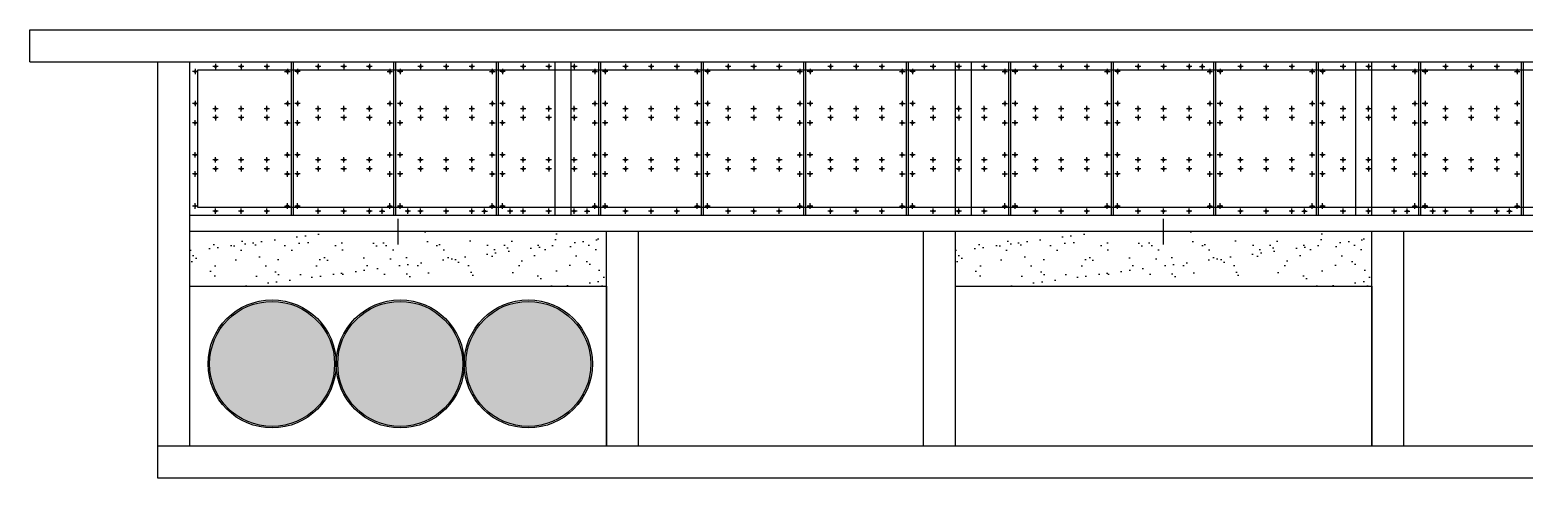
# Model space of a CAD drawing. Header units: millimetres. Extents: x 108070 to 108876, y 12470 to 12955.
# Drawn here: x 108655.8 to 108667.46, y 12572.46 to 12575.96 of the extents above; entities that cross this region are included whole.
import ezdxf

# ---------------------------------------------------------------- set-up
doc = ezdxf.new("R2010")
doc.units = ezdxf.units.MM
doc.header["$LTSCALE"] = 10
doc.layers.add('@-交通信号', color=7, linetype='CONTINUOUS')

# ---------------------------------------------------------------- blocks, each defined once
blk = doc.blocks.new('A$C5901063C')
at = {"layer": '@-交通信号', "ltscale": 3}
h = blk.add_hatch(dxfattribs=at)
h.set_pattern_fill('AR-SAND', color=256, scale=2, style=0)
h.set_pattern_definition([(37.5, (-347187.754, 33805.865), (-3.200063, 97.882647), [0, -77.216, 0, -86.36, 0, -82.55]), (7.5, (-347187.75, 33805.87), (89.904657, 143.36502), [0, -41.656, 0, -69.596, 0, -26.67]), (327.5, (-347250.24, 33805.865), (158.198474, 0.287437), [0, -25.4, 0, -91.44, 0, -119.38]), (317.5, (-347250.24, 33805.87), (152.71129, 44.585865), [0, -12.7, 0, -59.944, 0, -68.58])])
h.paths.add_polyline_path([(-7730, 6870), (-7730, 6700), (-6430, 6700), (-6430, 6870)])
h = blk.add_hatch(dxfattribs=at)
h.set_pattern_fill('AR-SAND', color=256, scale=2, style=0)
h.set_pattern_definition([(37.5, (-344797.754, 33805.865), (-3.200063, 97.882647), [0, -77.216, 0, -86.36, 0, -82.55]), (7.5, (-344797.75, 33805.87), (89.904657, 143.36502), [0, -41.656, 0, -69.596, 0, -26.67]), (327.5, (-344860.24, 33805.865), (158.198474, 0.287437), [0, -25.4, 0, -91.44, 0, -119.38]), (317.5, (-344860.24, 33805.87), (152.71129, 44.585865), [0, -12.7, 0, -59.944, 0, -68.58])])
h.paths.add_polyline_path([(-5340, 6870), (-5340, 6700), (-4040, 6700), (-4040, 6870)])
at = {"layer": '@-交通信号'}
for p, q in [((-8230, 7500), (1350, 7500)), ((-8230, 7400), (-8230, 7500)), ((-8230, 7400), (150, 7400)), ((-7830, 6100), (-7830, 7400)), ((-7730, 6200), (-7730, 7400)), ((-1650, 6920), (-7730, 6920)), ((-1650, 6870), (-7730, 6870)), ((-1650, 6870), (-7730, 6870)), ((-6430, 6200), (-6430, 6870)), ((-6330, 6200), (-6330, 6870)), ((-5440, 6200), (-5440, 6870)), ((-5340, 6200), (-5340, 6870)), ((-5340, 6200), (-5340, 6870)), ((-4040, 6200), (-4040, 6870)), ((-3940, 6200), (-3940, 6870)), ((150, 6200), (-7830, 6200)), ((150, 6100), (-7830, 6100))]:
    blk.add_line(p, q, dxfattribs=at)
at = {"layer": '@-交通信号', "ltscale": 0.5}
for p, q in [((-7714, 7378.5), (-7714, 7361.5)), ((-7641.5, 7386), (-7658.5, 7386)), ((-7650, 7394.5), (-7650, 7377.5)), ((-7561.5, 7386), (-7578.5, 7386)), ((-7570, 7394.5), (-7570, 7377.5)), ((-7481.5, 7386), (-7498.5, 7386)), ((-7490, 7394.5), (-7490, 7377.5)), ((-7426, 7378.5), (-7426, 7361.5)), ((-7394, 7378.5), (-7394, 7361.5)), ((-7321.5, 7386), (-7338.5, 7386)), ((-7330, 7394.5), (-7330, 7377.5)), ((-7241.5, 7386), (-7258.5, 7386)), ((-7250, 7394.5), (-7250, 7377.5)), ((-7161.5, 7386), (-7178.5, 7386)), ((-7170, 7394.5), (-7170, 7377.5)), ((-7106, 7378.5), (-7106, 7361.5)), ((-7074, 7378.5), (-7074, 7361.5)), ((-7001.5, 7386), (-7018.5, 7386)), ((-7010, 7394.5), (-7010, 7377.5)), ((-6921.5, 7386), (-6938.5, 7386)), ((-6930, 7394.5), (-6930, 7377.5)), ((-6841.5, 7386), (-6858.5, 7386)), ((-6850, 7394.5), (-6850, 7377.5)), ((-6786, 7378.5), (-6786, 7361.5)), ((-6754, 7378.5), (-6754, 7361.5)), ((-6681.5, 7386), (-6698.5, 7386)), ((-6690, 7394.5), (-6690, 7377.5)), ((-6601.5, 7386), (-6618.5, 7386)), ((-6610, 7394.5), (-6610, 7377.5)), ((-6521.5, 7386), (-6538.5, 7386)), ((-6530, 7394.5), (-6530, 7377.5)), ((-6466, 7378.5), (-6466, 7361.5)), ((-6434, 7378.5), (-6434, 7361.5)), ((-6361.5, 7386), (-6378.5, 7386)), ((-6370, 7394.5), (-6370, 7377.5)), ((-6281.5, 7386), (-6298.5, 7386)), ((-6290, 7394.5), (-6290, 7377.5)), ((-6201.5, 7386), (-6218.5, 7386)), ((-6210, 7394.5), (-6210, 7377.5)), ((-6146, 7378.5), (-6146, 7361.5)), ((-6114, 7378.5), (-6114, 7361.5)), ((-6041.5, 7386), (-6058.5, 7386)), ((-6050, 7394.5), (-6050, 7377.5)), ((-5961.5, 7386), (-5978.5, 7386)), ((-5970, 7394.5), (-5970, 7377.5)), ((-5881.5, 7386), (-5898.5, 7386)), ((-5890, 7394.5), (-5890, 7377.5)), ((-5826, 7378.5), (-5826, 7361.5)), ((-5794, 7378.5), (-5794, 7361.5)), ((-5721.5, 7386), (-5738.5, 7386)), ((-5730, 7394.5), (-5730, 7377.5)), ((-5641.5, 7386), (-5658.5, 7386)), ((-5650, 7394.5), (-5650, 7377.5)), ((-5561.5, 7386), (-5578.5, 7386)), ((-5570, 7394.5), (-5570, 7377.5)), ((-5506, 7378.5), (-5506, 7361.5)), ((-5474, 7378.5), (-5474, 7361.5)), ((-5401.5, 7386), (-5418.5, 7386)), ((-5410, 7394.5), (-5410, 7377.5)), ((-5321.5, 7386), (-5338.5, 7386)), ((-5330, 7394.5), (-5330, 7377.5)), ((-5241.5, 7386), (-5258.5, 7386)), ((-5250, 7394.5), (-5250, 7377.5)), ((-5186, 7378.5), (-5186, 7361.5)), ((-5154, 7378.5), (-5154, 7361.5)), ((-5081.5, 7386), (-5098.5, 7386)), ((-5090, 7394.5), (-5090, 7377.5)), ((-5001.5, 7386), (-5018.5, 7386)), ((-5010, 7394.5), (-5010, 7377.5)), ((-4921.5, 7386), (-4938.5, 7386)), ((-4930, 7394.5), (-4930, 7377.5)), ((-4866, 7378.5), (-4866, 7361.5)), ((-4834, 7378.5), (-4834, 7361.5)), ((-4761.5, 7386), (-4778.5, 7386)), ((-4770, 7394.5), (-4770, 7377.5)), ((-4681.5, 7386), (-4698.5, 7386)), ((-4690, 7394.5), (-4690, 7377.5)), ((-4601.5, 7386), (-4618.5, 7386)), ((-4610, 7394.5), (-4610, 7377.5)), ((-4578.5, 7386), (-4561.5, 7386)), ((-4570, 7394.5), (-4570, 7377.5)), ((-4546, 7378.5), (-4546, 7361.5)), ((-4514, 7378.5), (-4514, 7361.5)), ((-4441.5, 7386), (-4458.5, 7386)), ((-4450, 7394.5), (-4450, 7377.5)), ((-4361.5, 7386), (-4378.5, 7386)), ((-4370, 7394.5), (-4370, 7377.5)), ((-4281.5, 7386), (-4298.5, 7386)), ((-4290, 7394.5), (-4290, 7377.5)), ((-4226, 7378.5), (-4226, 7361.5)), ((-4194, 7378.5), (-4194, 7361.5)), ((-4121.5, 7386), (-4138.5, 7386)), ((-4130, 7394.5), (-4130, 7377.5)), ((-4041.5, 7386), (-4058.5, 7386)), ((-4050, 7394.5), (-4050, 7377.5)), ((-3961.5, 7386), (-3978.5, 7386)), ((-3970, 7394.5), (-3970, 7377.5)), ((-3906, 7378.5), (-3906, 7361.5)), ((-3874, 7378.5), (-3874, 7361.5)), ((-3801.5, 7386), (-3818.5, 7386)), ((-3810, 7394.5), (-3810, 7377.5)), ((-3721.5, 7386), (-3738.5, 7386)), ((-3730, 7394.5), (-3730, 7377.5)), ((-3641.5, 7386), (-3658.5, 7386)), ((-3650, 7394.5), (-3650, 7377.5)), ((-3586, 7378.5), (-3586, 7361.5)), ((-7705.5, 7370), (-7722.5, 7370)), ((-7434.5, 7370), (-7417.5, 7370)), ((-7385.5, 7370), (-7402.5, 7370)), ((-7114.5, 7370), (-7097.5, 7370)), ((-7065.5, 7370), (-7082.5, 7370)), ((-6794.5, 7370), (-6777.5, 7370)), ((-6745.5, 7370), (-6762.5, 7370)), ((-6474.5, 7370), (-6457.5, 7370)), ((-6425.5, 7370), (-6442.5, 7370)), ((-6154.5, 7370), (-6137.5, 7370)), ((-6105.5, 7370), (-6122.5, 7370)), ((-5834.5, 7370), (-5817.5, 7370)), ((-5785.5, 7370), (-5802.5, 7370)), ((-5514.5, 7370), (-5497.5, 7370)), ((-5465.5, 7370), (-5482.5, 7370)), ((-5194.5, 7370), (-5177.5, 7370)), ((-5145.5, 7370), (-5162.5, 7370)), ((-4874.5, 7370), (-4857.5, 7370)), ((-4825.5, 7370), (-4842.5, 7370)), ((-4554.5, 7370), (-4537.5, 7370)), ((-4505.5, 7370), (-4522.5, 7370)), ((-4234.5, 7370), (-4217.5, 7370)), ((-4185.5, 7370), (-4202.5, 7370)), ((-3914.5, 7370), (-3897.5, 7370)), ((-3865.5, 7370), (-3882.5, 7370)), ((-3594.5, 7370), (-3577.5, 7370)), ((-7714, 7278.5), (-7714, 7261.5)), ((-7426, 7278.5), (-7426, 7261.5)), ((-7394, 7278.5), (-7394, 7261.5)), ((-7106, 7278.5), (-7106, 7261.5)), ((-7074, 7278.5), (-7074, 7261.5)), ((-6786, 7278.5), (-6786, 7261.5)), ((-6754, 7278.5), (-6754, 7261.5)), ((-6466, 7278.5), (-6466, 7261.5)), ((-6434, 7278.5), (-6434, 7261.5)), ((-6146, 7278.5), (-6146, 7261.5)), ((-6114, 7278.5), (-6114, 7261.5)), ((-5826, 7278.5), (-5826, 7261.5)), ((-5794, 7278.5), (-5794, 7261.5)), ((-5506, 7278.5), (-5506, 7261.5)), ((-5474, 7278.5), (-5474, 7261.5)), ((-5186, 7278.5), (-5186, 7261.5)), ((-5154, 7278.5), (-5154, 7261.5)), ((-4866, 7278.5), (-4866, 7261.5)), ((-4834, 7278.5), (-4834, 7261.5)), ((-4546, 7278.5), (-4546, 7261.5)), ((-4514, 7278.5), (-4514, 7261.5)), ((-4226, 7278.5), (-4226, 7261.5)), ((-4194, 7278.5), (-4194, 7261.5)), ((-3906, 7278.5), (-3906, 7261.5)), ((-3874, 7278.5), (-3874, 7261.5)), ((-3586, 7278.5), (-3586, 7261.5)), ((-7705.5, 7270), (-7722.5, 7270)), ((-7641.5, 7254), (-7658.5, 7254)), ((-7650, 7245.5), (-7650, 7262.5)), ((-7650, 7234.5), (-7650, 7217.5)), ((-7561.5, 7254), (-7578.5, 7254)), ((-7570, 7245.5), (-7570, 7262.5)), ((-7570, 7234.5), (-7570, 7217.5)), ((-7481.5, 7254), (-7498.5, 7254)), ((-7490, 7245.5), (-7490, 7262.5)), ((-7490, 7234.5), (-7490, 7217.5)), ((-7434.5, 7270), (-7417.5, 7270)), ((-7385.5, 7270), (-7402.5, 7270)), ((-7321.5, 7254), (-7338.5, 7254)), ((-7330, 7245.5), (-7330, 7262.5)), ((-7330, 7234.5), (-7330, 7217.5)), ((-7241.5, 7254), (-7258.5, 7254)), ((-7250, 7245.5), (-7250, 7262.5)), ((-7250, 7234.5), (-7250, 7217.5)), ((-7161.5, 7254), (-7178.5, 7254)), ((-7170, 7245.5), (-7170, 7262.5)), ((-7170, 7234.5), (-7170, 7217.5)), ((-7114.5, 7270), (-7097.5, 7270)), ((-7065.5, 7270), (-7082.5, 7270)), ((-7001.5, 7254), (-7018.5, 7254)), ((-7010, 7245.5), (-7010, 7262.5)), ((-7010, 7234.5), (-7010, 7217.5)), ((-6921.5, 7254), (-6938.5, 7254)), ((-6930, 7245.5), (-6930, 7262.5)), ((-6930, 7234.5), (-6930, 7217.5)), ((-6841.5, 7254), (-6858.5, 7254)), ((-6850, 7245.5), (-6850, 7262.5)), ((-6850, 7234.5), (-6850, 7217.5)), ((-6794.5, 7270), (-6777.5, 7270)), ((-6745.5, 7270), (-6762.5, 7270)), ((-6681.5, 7254), (-6698.5, 7254)), ((-6690, 7245.5), (-6690, 7262.5)), ((-6690, 7234.5), (-6690, 7217.5)), ((-6601.5, 7254), (-6618.5, 7254)), ((-6610, 7245.5), (-6610, 7262.5)), ((-6610, 7234.5), (-6610, 7217.5)), ((-6521.5, 7254), (-6538.5, 7254)), ((-6530, 7245.5), (-6530, 7262.5)), ((-6530, 7234.5), (-6530, 7217.5)), ((-6474.5, 7270), (-6457.5, 7270)), ((-6425.5, 7270), (-6442.5, 7270)), ((-6361.5, 7254), (-6378.5, 7254)), ((-6370, 7245.5), (-6370, 7262.5)), ((-6370, 7234.5), (-6370, 7217.5)), ((-6281.5, 7254), (-6298.5, 7254)), ((-6290, 7245.5), (-6290, 7262.5)), ((-6290, 7234.5), (-6290, 7217.5)), ((-6201.5, 7254), (-6218.5, 7254)), ((-6210, 7245.5), (-6210, 7262.5)), ((-6210, 7234.5), (-6210, 7217.5)), ((-6154.5, 7270), (-6137.5, 7270)), ((-6105.5, 7270), (-6122.5, 7270)), ((-6041.5, 7254), (-6058.5, 7254)), ((-6050, 7245.5), (-6050, 7262.5)), ((-6050, 7234.5), (-6050, 7217.5)), ((-5961.5, 7254), (-5978.5, 7254)), ((-5970, 7245.5), (-5970, 7262.5)), ((-5970, 7234.5), (-5970, 7217.5)), ((-5881.5, 7254), (-5898.5, 7254)), ((-5890, 7245.5), (-5890, 7262.5)), ((-5890, 7234.5), (-5890, 7217.5)), ((-5834.5, 7270), (-5817.5, 7270)), ((-5785.5, 7270), (-5802.5, 7270)), ((-5721.5, 7254), (-5738.5, 7254)), ((-5730, 7245.5), (-5730, 7262.5)), ((-5730, 7234.5), (-5730, 7217.5)), ((-5641.5, 7254), (-5658.5, 7254)), ((-5650, 7245.5), (-5650, 7262.5)), ((-5650, 7234.5), (-5650, 7217.5)), ((-5561.5, 7254), (-5578.5, 7254)), ((-5570, 7245.5), (-5570, 7262.5)), ((-5570, 7234.5), (-5570, 7217.5)), ((-5514.5, 7270), (-5497.5, 7270)), ((-5465.5, 7270), (-5482.5, 7270)), ((-5401.5, 7254), (-5418.5, 7254)), ((-5410, 7245.5), (-5410, 7262.5)), ((-5410, 7234.5), (-5410, 7217.5)), ((-5321.5, 7254), (-5338.5, 7254)), ((-5330, 7245.5), (-5330, 7262.5)), ((-5330, 7234.5), (-5330, 7217.5)), ((-5241.5, 7254), (-5258.5, 7254)), ((-5250, 7245.5), (-5250, 7262.5)), ((-5250, 7234.5), (-5250, 7217.5)), ((-5194.5, 7270), (-5177.5, 7270)), ((-5145.5, 7270), (-5162.5, 7270)), ((-5081.5, 7254), (-5098.5, 7254)), ((-5090, 7245.5), (-5090, 7262.5)), ((-5090, 7234.5), (-5090, 7217.5)), ((-5001.5, 7254), (-5018.5, 7254)), ((-5010, 7245.5), (-5010, 7262.5)), ((-5010, 7234.5), (-5010, 7217.5)), ((-4921.5, 7254), (-4938.5, 7254)), ((-4930, 7245.5), (-4930, 7262.5)), ((-4930, 7234.5), (-4930, 7217.5)), ((-4874.5, 7270), (-4857.5, 7270)), ((-4825.5, 7270), (-4842.5, 7270)), ((-4761.5, 7254), (-4778.5, 7254)), ((-4770, 7245.5), (-4770, 7262.5)), ((-4770, 7234.5), (-4770, 7217.5)), ((-4681.5, 7254), (-4698.5, 7254)), ((-4690, 7245.5), (-4690, 7262.5)), ((-4690, 7234.5), (-4690, 7217.5)), ((-4601.5, 7254), (-4618.5, 7254)), ((-4610, 7245.5), (-4610, 7262.5)), ((-4610, 7234.5), (-4610, 7217.5)), ((-4554.5, 7270), (-4537.5, 7270)), ((-4505.5, 7270), (-4522.5, 7270)), ((-4441.5, 7254), (-4458.5, 7254)), ((-4450, 7245.5), (-4450, 7262.5)), ((-4450, 7234.5), (-4450, 7217.5)), ((-4361.5, 7254), (-4378.5, 7254)), ((-4370, 7245.5), (-4370, 7262.5)), ((-4370, 7234.5), (-4370, 7217.5)), ((-4281.5, 7254), (-4298.5, 7254)), ((-4290, 7245.5), (-4290, 7262.5)), ((-4290, 7234.5), (-4290, 7217.5)), ((-4234.5, 7270), (-4217.5, 7270)), ((-4185.5, 7270), (-4202.5, 7270)), ((-4121.5, 7254), (-4138.5, 7254)), ((-4130, 7245.5), (-4130, 7262.5)), ((-4130, 7234.5), (-4130, 7217.5)), ((-4041.5, 7254), (-4058.5, 7254)), ((-4050, 7245.5), (-4050, 7262.5)), ((-4050, 7234.5), (-4050, 7217.5)), ((-3961.5, 7254), (-3978.5, 7254)), ((-3970, 7245.5), (-3970, 7262.5)), ((-3970, 7234.5), (-3970, 7217.5)), ((-3914.5, 7270), (-3897.5, 7270)), ((-3865.5, 7270), (-3882.5, 7270)), ((-3801.5, 7254), (-3818.5, 7254)), ((-3810, 7245.5), (-3810, 7262.5)), ((-3810, 7234.5), (-3810, 7217.5)), ((-3721.5, 7254), (-3738.5, 7254)), ((-3730, 7245.5), (-3730, 7262.5)), ((-3730, 7234.5), (-3730, 7217.5)), ((-3641.5, 7254), (-3658.5, 7254)), ((-3650, 7245.5), (-3650, 7262.5)), ((-3650, 7234.5), (-3650, 7217.5)), ((-3594.5, 7270), (-3577.5, 7270)), ((-7705.5, 7210), (-7722.5, 7210)), ((-7714, 7201.5), (-7714, 7218.5)), ((-7641.5, 7226), (-7658.5, 7226)), ((-7561.5, 7226), (-7578.5, 7226)), ((-7481.5, 7226), (-7498.5, 7226)), ((-7434.5, 7210), (-7417.5, 7210)), ((-7426, 7201.5), (-7426, 7218.5)), ((-7385.5, 7210), (-7402.5, 7210)), ((-7394, 7201.5), (-7394, 7218.5)), ((-7321.5, 7226), (-7338.5, 7226)), ((-7241.5, 7226), (-7258.5, 7226)), ((-7161.5, 7226), (-7178.5, 7226)), ((-7114.5, 7210), (-7097.5, 7210)), ((-7106, 7201.5), (-7106, 7218.5)), ((-7065.5, 7210), (-7082.5, 7210)), ((-7074, 7201.5), (-7074, 7218.5)), ((-7001.5, 7226), (-7018.5, 7226)), ((-6921.5, 7226), (-6938.5, 7226)), ((-6841.5, 7226), (-6858.5, 7226)), ((-6794.5, 7210), (-6777.5, 7210)), ((-6786, 7201.5), (-6786, 7218.5)), ((-6745.5, 7210), (-6762.5, 7210)), ((-6754, 7201.5), (-6754, 7218.5)), ((-6681.5, 7226), (-6698.5, 7226)), ((-6601.5, 7226), (-6618.5, 7226)), ((-6521.5, 7226), (-6538.5, 7226)), ((-6474.5, 7210), (-6457.5, 7210)), ((-6466, 7201.5), (-6466, 7218.5)), ((-6425.5, 7210), (-6442.5, 7210)), ((-6434, 7201.5), (-6434, 7218.5)), ((-6361.5, 7226), (-6378.5, 7226)), ((-6281.5, 7226), (-6298.5, 7226)), ((-6201.5, 7226), (-6218.5, 7226)), ((-6154.5, 7210), (-6137.5, 7210)), ((-6146, 7201.5), (-6146, 7218.5)), ((-6105.5, 7210), (-6122.5, 7210)), ((-6114, 7201.5), (-6114, 7218.5)), ((-6041.5, 7226), (-6058.5, 7226)), ((-5961.5, 7226), (-5978.5, 7226)), ((-5881.5, 7226), (-5898.5, 7226)), ((-5834.5, 7210), (-5817.5, 7210)), ((-5826, 7201.5), (-5826, 7218.5)), ((-5785.5, 7210), (-5802.5, 7210)), ((-5794, 7201.5), (-5794, 7218.5)), ((-5721.5, 7226), (-5738.5, 7226)), ((-5641.5, 7226), (-5658.5, 7226)), ((-5561.5, 7226), (-5578.5, 7226)), ((-5514.5, 7210), (-5497.5, 7210)), ((-5506, 7201.5), (-5506, 7218.5)), ((-5465.5, 7210), (-5482.5, 7210)), ((-5474, 7201.5), (-5474, 7218.5)), ((-5401.5, 7226), (-5418.5, 7226)), ((-5321.5, 7226), (-5338.5, 7226)), ((-5241.5, 7226), (-5258.5, 7226)), ((-5194.5, 7210), (-5177.5, 7210)), ((-5186, 7201.5), (-5186, 7218.5)), ((-5145.5, 7210), (-5162.5, 7210)), ((-5154, 7201.5), (-5154, 7218.5)), ((-5081.5, 7226), (-5098.5, 7226)), ((-5001.5, 7226), (-5018.5, 7226)), ((-4921.5, 7226), (-4938.5, 7226)), ((-4874.5, 7210), (-4857.5, 7210)), ((-4866, 7201.5), (-4866, 7218.5)), ((-4825.5, 7210), (-4842.5, 7210)), ((-4834, 7201.5), (-4834, 7218.5)), ((-4761.5, 7226), (-4778.5, 7226)), ((-4681.5, 7226), (-4698.5, 7226)), ((-4601.5, 7226), (-4618.5, 7226)), ((-4554.5, 7210), (-4537.5, 7210)), ((-4546, 7201.5), (-4546, 7218.5)), ((-4505.5, 7210), (-4522.5, 7210)), ((-4514, 7201.5), (-4514, 7218.5)), ((-4441.5, 7226), (-4458.5, 7226)), ((-4361.5, 7226), (-4378.5, 7226)), ((-4281.5, 7226), (-4298.5, 7226)), ((-4234.5, 7210), (-4217.5, 7210)), ((-4226, 7201.5), (-4226, 7218.5)), ((-4185.5, 7210), (-4202.5, 7210)), ((-4194, 7201.5), (-4194, 7218.5)), ((-4121.5, 7226), (-4138.5, 7226)), ((-4041.5, 7226), (-4058.5, 7226)), ((-3961.5, 7226), (-3978.5, 7226)), ((-3914.5, 7210), (-3897.5, 7210)), ((-3906, 7201.5), (-3906, 7218.5)), ((-3865.5, 7210), (-3882.5, 7210)), ((-3874, 7201.5), (-3874, 7218.5)), ((-3801.5, 7226), (-3818.5, 7226)), ((-3721.5, 7226), (-3738.5, 7226)), ((-3641.5, 7226), (-3658.5, 7226)), ((-3594.5, 7210), (-3577.5, 7210)), ((-3586, 7201.5), (-3586, 7218.5)), ((-7705.5, 7110), (-7722.5, 7110)), ((-7714, 7101.5), (-7714, 7118.5)), ((-7641.5, 7094), (-7658.5, 7094)), ((-7650, 7085.5), (-7650, 7102.5)), ((-7561.5, 7094), (-7578.5, 7094)), ((-7570, 7085.5), (-7570, 7102.5)), ((-7481.5, 7094), (-7498.5, 7094)), ((-7490, 7085.5), (-7490, 7102.5)), ((-7434.5, 7110), (-7417.5, 7110)), ((-7426, 7101.5), (-7426, 7118.5)), ((-7385.5, 7110), (-7402.5, 7110)), ((-7394, 7101.5), (-7394, 7118.5)), ((-7321.5, 7094), (-7338.5, 7094)), ((-7330, 7085.5), (-7330, 7102.5)), ((-7241.5, 7094), (-7258.5, 7094)), ((-7250, 7085.5), (-7250, 7102.5)), ((-7161.5, 7094), (-7178.5, 7094)), ((-7170, 7085.5), (-7170, 7102.5)), ((-7114.5, 7110), (-7097.5, 7110)), ((-7106, 7101.5), (-7106, 7118.5)), ((-7065.5, 7110), (-7082.5, 7110)), ((-7074, 7101.5), (-7074, 7118.5)), ((-7001.5, 7094), (-7018.5, 7094)), ((-7010, 7085.5), (-7010, 7102.5)), ((-6921.5, 7094), (-6938.5, 7094)), ((-6930, 7085.5), (-6930, 7102.5)), ((-6841.5, 7094), (-6858.5, 7094)), ((-6850, 7085.5), (-6850, 7102.5)), ((-6794.5, 7110), (-6777.5, 7110)), ((-6786, 7101.5), (-6786, 7118.5)), ((-6745.5, 7110), (-6762.5, 7110)), ((-6754, 7101.5), (-6754, 7118.5)), ((-6681.5, 7094), (-6698.5, 7094)), ((-6690, 7085.5), (-6690, 7102.5)), ((-6601.5, 7094), (-6618.5, 7094)), ((-6610, 7085.5), (-6610, 7102.5)), ((-6521.5, 7094), (-6538.5, 7094)), ((-6530, 7085.5), (-6530, 7102.5)), ((-6474.5, 7110), (-6457.5, 7110)), ((-6466, 7101.5), (-6466, 7118.5)), ((-6425.5, 7110), (-6442.5, 7110)), ((-6434, 7101.5), (-6434, 7118.5)), ((-6361.5, 7094), (-6378.5, 7094)), ((-6370, 7085.5), (-6370, 7102.5)), ((-6281.5, 7094), (-6298.5, 7094)), ((-6290, 7085.5), (-6290, 7102.5)), ((-6201.5, 7094), (-6218.5, 7094)), ((-6210, 7085.5), (-6210, 7102.5)), ((-6154.5, 7110), (-6137.5, 7110)), ((-6146, 7101.5), (-6146, 7118.5)), ((-6105.5, 7110), (-6122.5, 7110)), ((-6114, 7101.5), (-6114, 7118.5)), ((-6041.5, 7094), (-6058.5, 7094)), ((-6050, 7085.5), (-6050, 7102.5)), ((-5961.5, 7094), (-5978.5, 7094)), ((-5970, 7085.5), (-5970, 7102.5)), ((-5881.5, 7094), (-5898.5, 7094)), ((-5890, 7085.5), (-5890, 7102.5)), ((-5834.5, 7110), (-5817.5, 7110)), ((-5826, 7101.5), (-5826, 7118.5)), ((-5785.5, 7110), (-5802.5, 7110)), ((-5794, 7101.5), (-5794, 7118.5)), ((-5721.5, 7094), (-5738.5, 7094)), ((-5730, 7085.5), (-5730, 7102.5)), ((-5641.5, 7094), (-5658.5, 7094)), ((-5650, 7085.5), (-5650, 7102.5)), ((-5561.5, 7094), (-5578.5, 7094)), ((-5570, 7085.5), (-5570, 7102.5)), ((-5514.5, 7110), (-5497.5, 7110)), ((-5506, 7101.5), (-5506, 7118.5)), ((-5465.5, 7110), (-5482.5, 7110)), ((-5474, 7101.5), (-5474, 7118.5)), ((-5401.5, 7094), (-5418.5, 7094)), ((-5410, 7085.5), (-5410, 7102.5)), ((-5321.5, 7094), (-5338.5, 7094)), ((-5330, 7085.5), (-5330, 7102.5)), ((-5241.5, 7094), (-5258.5, 7094)), ((-5250, 7085.5), (-5250, 7102.5)), ((-5194.5, 7110), (-5177.5, 7110)), ((-5186, 7101.5), (-5186, 7118.5)), ((-5145.5, 7110), (-5162.5, 7110)), ((-5154, 7101.5), (-5154, 7118.5)), ((-5081.5, 7094), (-5098.5, 7094)), ((-5090, 7085.5), (-5090, 7102.5)), ((-5001.5, 7094), (-5018.5, 7094)), ((-5010, 7085.5), (-5010, 7102.5)), ((-4921.5, 7094), (-4938.5, 7094)), ((-4930, 7085.5), (-4930, 7102.5)), ((-4874.5, 7110), (-4857.5, 7110)), ((-4866, 7101.5), (-4866, 7118.5)), ((-4825.5, 7110), (-4842.5, 7110)), ((-4834, 7101.5), (-4834, 7118.5)), ((-4761.5, 7094), (-4778.5, 7094)), ((-4770, 7085.5), (-4770, 7102.5)), ((-4681.5, 7094), (-4698.5, 7094)), ((-4690, 7085.5), (-4690, 7102.5)), ((-4601.5, 7094), (-4618.5, 7094)), ((-4610, 7085.5), (-4610, 7102.5)), ((-4554.5, 7110), (-4537.5, 7110)), ((-4546, 7101.5), (-4546, 7118.5)), ((-4505.5, 7110), (-4522.5, 7110)), ((-4514, 7101.5), (-4514, 7118.5)), ((-4441.5, 7094), (-4458.5, 7094)), ((-4450, 7085.5), (-4450, 7102.5)), ((-4361.5, 7094), (-4378.5, 7094)), ((-4370, 7085.5), (-4370, 7102.5)), ((-4281.5, 7094), (-4298.5, 7094)), ((-4290, 7085.5), (-4290, 7102.5)), ((-4234.5, 7110), (-4217.5, 7110)), ((-4226, 7101.5), (-4226, 7118.5)), ((-4185.5, 7110), (-4202.5, 7110)), ((-4194, 7101.5), (-4194, 7118.5)), ((-4121.5, 7094), (-4138.5, 7094)), ((-4130, 7085.5), (-4130, 7102.5)), ((-4041.5, 7094), (-4058.5, 7094)), ((-4050, 7085.5), (-4050, 7102.5)), ((-3961.5, 7094), (-3978.5, 7094)), ((-3970, 7085.5), (-3970, 7102.5)), ((-3914.5, 7110), (-3897.5, 7110)), ((-3906, 7101.5), (-3906, 7118.5)), ((-3865.5, 7110), (-3882.5, 7110)), ((-3874, 7101.5), (-3874, 7118.5)), ((-3801.5, 7094), (-3818.5, 7094)), ((-3810, 7085.5), (-3810, 7102.5)), ((-3721.5, 7094), (-3738.5, 7094)), ((-3730, 7085.5), (-3730, 7102.5)), ((-3641.5, 7094), (-3658.5, 7094)), ((-3650, 7085.5), (-3650, 7102.5)), ((-3594.5, 7110), (-3577.5, 7110)), ((-3586, 7101.5), (-3586, 7118.5)), ((-7705.5, 7050), (-7722.5, 7050)), ((-7714, 7041.5), (-7714, 7058.5)), ((-7641.5, 7066), (-7658.5, 7066)), ((-7650, 7074.5), (-7650, 7057.5)), ((-7561.5, 7066), (-7578.5, 7066)), ((-7570, 7074.5), (-7570, 7057.5)), ((-7481.5, 7066), (-7498.5, 7066)), ((-7490, 7074.5), (-7490, 7057.5)), ((-7434.5, 7050), (-7417.5, 7050)), ((-7426, 7041.5), (-7426, 7058.5)), ((-7385.5, 7050), (-7402.5, 7050)), ((-7394, 7041.5), (-7394, 7058.5)), ((-7321.5, 7066), (-7338.5, 7066)), ((-7330, 7074.5), (-7330, 7057.5)), ((-7241.5, 7066), (-7258.5, 7066)), ((-7250, 7074.5), (-7250, 7057.5)), ((-7161.5, 7066), (-7178.5, 7066)), ((-7170, 7074.5), (-7170, 7057.5)), ((-7114.5, 7050), (-7097.5, 7050)), ((-7106, 7041.5), (-7106, 7058.5)), ((-7065.5, 7050), (-7082.5, 7050)), ((-7074, 7041.5), (-7074, 7058.5)), ((-7001.5, 7066), (-7018.5, 7066)), ((-7010, 7074.5), (-7010, 7057.5)), ((-6921.5, 7066), (-6938.5, 7066)), ((-6930, 7074.5), (-6930, 7057.5)), ((-6841.5, 7066), (-6858.5, 7066)), ((-6850, 7074.5), (-6850, 7057.5)), ((-6794.5, 7050), (-6777.5, 7050)), ((-6786, 7041.5), (-6786, 7058.5)), ((-6745.5, 7050), (-6762.5, 7050)), ((-6754, 7041.5), (-6754, 7058.5)), ((-6681.5, 7066), (-6698.5, 7066)), ((-6690, 7074.5), (-6690, 7057.5)), ((-6601.5, 7066), (-6618.5, 7066)), ((-6610, 7074.5), (-6610, 7057.5)), ((-6521.5, 7066), (-6538.5, 7066)), ((-6530, 7074.5), (-6530, 7057.5)), ((-6474.5, 7050), (-6457.5, 7050)), ((-6466, 7041.5), (-6466, 7058.5)), ((-6425.5, 7050), (-6442.5, 7050)), ((-6434, 7041.5), (-6434, 7058.5)), ((-6361.5, 7066), (-6378.5, 7066)), ((-6370, 7074.5), (-6370, 7057.5)), ((-6281.5, 7066), (-6298.5, 7066)), ((-6290, 7074.5), (-6290, 7057.5)), ((-6201.5, 7066), (-6218.5, 7066)), ((-6210, 7074.5), (-6210, 7057.5)), ((-6154.5, 7050), (-6137.5, 7050)), ((-6146, 7041.5), (-6146, 7058.5)), ((-6105.5, 7050), (-6122.5, 7050)), ((-6114, 7041.5), (-6114, 7058.5)), ((-6041.5, 7066), (-6058.5, 7066)), ((-6050, 7074.5), (-6050, 7057.5)), ((-5961.5, 7066), (-5978.5, 7066)), ((-5970, 7074.5), (-5970, 7057.5)), ((-5881.5, 7066), (-5898.5, 7066)), ((-5890, 7074.5), (-5890, 7057.5)), ((-5834.5, 7050), (-5817.5, 7050)), ((-5826, 7041.5), (-5826, 7058.5)), ((-5785.5, 7050), (-5802.5, 7050)), ((-5794, 7041.5), (-5794, 7058.5)), ((-5721.5, 7066), (-5738.5, 7066)), ((-5730, 7074.5), (-5730, 7057.5)), ((-5641.5, 7066), (-5658.5, 7066)), ((-5650, 7074.5), (-5650, 7057.5)), ((-5561.5, 7066), (-5578.5, 7066)), ((-5570, 7074.5), (-5570, 7057.5)), ((-5514.5, 7050), (-5497.5, 7050)), ((-5506, 7041.5), (-5506, 7058.5)), ((-5465.5, 7050), (-5482.5, 7050)), ((-5474, 7041.5), (-5474, 7058.5)), ((-5401.5, 7066), (-5418.5, 7066)), ((-5410, 7074.5), (-5410, 7057.5)), ((-5321.5, 7066), (-5338.5, 7066)), ((-5330, 7074.5), (-5330, 7057.5)), ((-5241.5, 7066), (-5258.5, 7066)), ((-5250, 7074.5), (-5250, 7057.5)), ((-5194.5, 7050), (-5177.5, 7050)), ((-5186, 7041.5), (-5186, 7058.5)), ((-5145.5, 7050), (-5162.5, 7050)), ((-5154, 7041.5), (-5154, 7058.5)), ((-5081.5, 7066), (-5098.5, 7066)), ((-5090, 7074.5), (-5090, 7057.5)), ((-5001.5, 7066), (-5018.5, 7066)), ((-5010, 7074.5), (-5010, 7057.5)), ((-4921.5, 7066), (-4938.5, 7066)), ((-4930, 7074.5), (-4930, 7057.5)), ((-4874.5, 7050), (-4857.5, 7050)), ((-4866, 7041.5), (-4866, 7058.5)), ((-4825.5, 7050), (-4842.5, 7050)), ((-4834, 7041.5), (-4834, 7058.5)), ((-4761.5, 7066), (-4778.5, 7066)), ((-4770, 7074.5), (-4770, 7057.5)), ((-4681.5, 7066), (-4698.5, 7066)), ((-4690, 7074.5), (-4690, 7057.5)), ((-4601.5, 7066), (-4618.5, 7066)), ((-4610, 7074.5), (-4610, 7057.5)), ((-4554.5, 7050), (-4537.5, 7050)), ((-4546, 7041.5), (-4546, 7058.5)), ((-4505.5, 7050), (-4522.5, 7050)), ((-4514, 7041.5), (-4514, 7058.5)), ((-4441.5, 7066), (-4458.5, 7066)), ((-4450, 7074.5), (-4450, 7057.5)), ((-4361.5, 7066), (-4378.5, 7066)), ((-4370, 7074.5), (-4370, 7057.5)), ((-4281.5, 7066), (-4298.5, 7066)), ((-4290, 7074.5), (-4290, 7057.5)), ((-4234.5, 7050), (-4217.5, 7050)), ((-4226, 7041.5), (-4226, 7058.5)), ((-4185.5, 7050), (-4202.5, 7050)), ((-4194, 7041.5), (-4194, 7058.5)), ((-4121.5, 7066), (-4138.5, 7066)), ((-4130, 7074.5), (-4130, 7057.5)), ((-4041.5, 7066), (-4058.5, 7066)), ((-4050, 7074.5), (-4050, 7057.5)), ((-3961.5, 7066), (-3978.5, 7066)), ((-3970, 7074.5), (-3970, 7057.5)), ((-3914.5, 7050), (-3897.5, 7050)), ((-3906, 7041.5), (-3906, 7058.5)), ((-3865.5, 7050), (-3882.5, 7050)), ((-3874, 7041.5), (-3874, 7058.5)), ((-3801.5, 7066), (-3818.5, 7066)), ((-3810, 7074.5), (-3810, 7057.5)), ((-3721.5, 7066), (-3738.5, 7066)), ((-3730, 7074.5), (-3730, 7057.5)), ((-3641.5, 7066), (-3658.5, 7066)), ((-3650, 7074.5), (-3650, 7057.5)), ((-3594.5, 7050), (-3577.5, 7050)), ((-3586, 7041.5), (-3586, 7058.5)), ((-7714, 6941.5), (-7714, 6958.5)), ((-7426, 6941.5), (-7426, 6958.5)), ((-7394, 6941.5), (-7394, 6958.5)), ((-7106, 6941.5), (-7106, 6958.5)), ((-7074, 6941.5), (-7074, 6958.5)), ((-6786, 6941.5), (-6786, 6958.5)), ((-6754, 6941.5), (-6754, 6958.5)), ((-6466, 6941.5), (-6466, 6958.5)), ((-6434, 6941.5), (-6434, 6958.5)), ((-6146, 6941.5), (-6146, 6958.5)), ((-6114, 6941.5), (-6114, 6958.5)), ((-5826, 6941.5), (-5826, 6958.5)), ((-5794, 6941.5), (-5794, 6958.5)), ((-5506, 6941.5), (-5506, 6958.5)), ((-5474, 6941.5), (-5474, 6958.5)), ((-5186, 6941.5), (-5186, 6958.5)), ((-5154, 6941.5), (-5154, 6958.5)), ((-4866, 6941.5), (-4866, 6958.5)), ((-4834, 6941.5), (-4834, 6958.5)), ((-4546, 6941.5), (-4546, 6958.5)), ((-4514, 6941.5), (-4514, 6958.5)), ((-4226, 6941.5), (-4226, 6958.5)), ((-4194, 6941.5), (-4194, 6958.5)), ((-3906, 6941.5), (-3906, 6958.5)), ((-3874, 6941.5), (-3874, 6958.5)), ((-3586, 6941.5), (-3586, 6958.5)), ((-7705.5, 6950), (-7722.5, 6950)), ((-7641.5, 6934), (-7658.5, 6934)), ((-7650, 6925.5), (-7650, 6942.5)), ((-7561.5, 6934), (-7578.5, 6934)), ((-7570, 6925.5), (-7570, 6942.5)), ((-7481.5, 6934), (-7498.5, 6934)), ((-7490, 6925.5), (-7490, 6942.5)), ((-7434.5, 6950), (-7417.5, 6950)), ((-7385.5, 6950), (-7402.5, 6950)), ((-7321.5, 6934), (-7338.5, 6934)), ((-7330, 6925.5), (-7330, 6942.5)), ((-7241.5, 6934), (-7258.5, 6934)), ((-7250, 6925.5), (-7250, 6942.5)), ((-7161.5, 6934), (-7178.5, 6934)), ((-7170, 6925.5), (-7170, 6942.5)), ((-7138.5, 6934), (-7121.5, 6934)), ((-7130, 6925.5), (-7130, 6942.5)), ((-7114.5, 6950), (-7097.5, 6950)), ((-7065.5, 6950), (-7082.5, 6950)), ((-7080, 6829.6), (-7080, 6910.4)), ((-7041.5, 6934), (-7058.5, 6934)), ((-7050, 6925.5), (-7050, 6942.5)), ((-7001.5, 6934), (-7018.5, 6934)), ((-7010, 6925.5), (-7010, 6942.5)), ((-6921.5, 6934), (-6938.5, 6934)), ((-6930, 6925.5), (-6930, 6942.5)), ((-6841.5, 6934), (-6858.5, 6934)), ((-6850, 6925.5), (-6850, 6942.5)), ((-6818.5, 6934), (-6801.5, 6934)), ((-6810, 6925.5), (-6810, 6942.5)), ((-6794.5, 6950), (-6777.5, 6950)), ((-6745.5, 6950), (-6762.5, 6950)), ((-6721.5, 6934), (-6738.5, 6934)), ((-6730, 6925.5), (-6730, 6942.5)), ((-6681.5, 6934), (-6698.5, 6934)), ((-6690, 6925.5), (-6690, 6942.5)), ((-6601.5, 6934), (-6618.5, 6934)), ((-6610, 6925.5), (-6610, 6942.5)), ((-6521.5, 6934), (-6538.5, 6934)), ((-6530, 6925.5), (-6530, 6942.5)), ((-6498.5, 6934), (-6481.5, 6934)), ((-6490, 6925.5), (-6490, 6942.5)), ((-6474.5, 6950), (-6457.5, 6950)), ((-6425.5, 6950), (-6442.5, 6950)), ((-6361.5, 6934), (-6378.5, 6934)), ((-6370, 6925.5), (-6370, 6942.5)), ((-6281.5, 6934), (-6298.5, 6934)), ((-6290, 6925.5), (-6290, 6942.5)), ((-6201.5, 6934), (-6218.5, 6934)), ((-6210, 6925.5), (-6210, 6942.5)), ((-6154.5, 6950), (-6137.5, 6950)), ((-6105.5, 6950), (-6122.5, 6950)), ((-6041.5, 6934), (-6058.5, 6934)), ((-6050, 6925.5), (-6050, 6942.5)), ((-5961.5, 6934), (-5978.5, 6934)), ((-5970, 6925.5), (-5970, 6942.5)), ((-5881.5, 6934), (-5898.5, 6934)), ((-5890, 6925.5), (-5890, 6942.5)), ((-5834.5, 6950), (-5817.5, 6950)), ((-5785.5, 6950), (-5802.5, 6950)), ((-5721.5, 6934), (-5738.5, 6934)), ((-5730, 6925.5), (-5730, 6942.5)), ((-5641.5, 6934), (-5658.5, 6934)), ((-5650, 6925.5), (-5650, 6942.5)), ((-5561.5, 6934), (-5578.5, 6934)), ((-5570, 6925.5), (-5570, 6942.5)), ((-5514.5, 6950), (-5497.5, 6950)), ((-5465.5, 6950), (-5482.5, 6950)), ((-5401.5, 6934), (-5418.5, 6934)), ((-5410, 6925.5), (-5410, 6942.5)), ((-5321.5, 6934), (-5338.5, 6934)), ((-5330, 6925.5), (-5330, 6942.5)), ((-5241.5, 6934), (-5258.5, 6934)), ((-5250, 6925.5), (-5250, 6942.5)), ((-5194.5, 6950), (-5177.5, 6950)), ((-5145.5, 6950), (-5162.5, 6950)), ((-5081.5, 6934), (-5098.5, 6934)), ((-5090, 6925.5), (-5090, 6942.5)), ((-5001.5, 6934), (-5018.5, 6934)), ((-5010, 6925.5), (-5010, 6942.5)), ((-4921.5, 6934), (-4938.5, 6934)), ((-4930, 6925.5), (-4930, 6942.5)), ((-4874.5, 6950), (-4857.5, 6950)), ((-4825.5, 6950), (-4842.5, 6950)), ((-4761.5, 6934), (-4778.5, 6934)), ((-4770, 6925.5), (-4770, 6942.5)), ((-4681.5, 6934), (-4698.5, 6934)), ((-4690, 6925.5), (-4690, 6942.5)), ((-4690, 6829.6), (-4690, 6910.4)), ((-4601.5, 6934), (-4618.5, 6934)), ((-4610, 6925.5), (-4610, 6942.5)), ((-4554.5, 6950), (-4537.5, 6950)), ((-4505.5, 6950), (-4522.5, 6950)), ((-4441.5, 6934), (-4458.5, 6934)), ((-4450, 6925.5), (-4450, 6942.5)), ((-4361.5, 6934), (-4378.5, 6934)), ((-4370, 6925.5), (-4370, 6942.5)), ((-4281.5, 6934), (-4298.5, 6934)), ((-4290, 6925.5), (-4290, 6942.5)), ((-4258.5, 6934), (-4241.5, 6934)), ((-4250, 6925.5), (-4250, 6942.5)), ((-4234.5, 6950), (-4217.5, 6950)), ((-4185.5, 6950), (-4202.5, 6950)), ((-4121.5, 6934), (-4138.5, 6934)), ((-4130, 6925.5), (-4130, 6942.5)), ((-4041.5, 6934), (-4058.5, 6934)), ((-4050, 6925.5), (-4050, 6942.5)), ((-3961.5, 6934), (-3978.5, 6934)), ((-3970, 6925.5), (-3970, 6942.5)), ((-3938.5, 6934), (-3921.5, 6934)), ((-3930, 6925.5), (-3930, 6942.5)), ((-3914.5, 6950), (-3897.5, 6950)), ((-3865.5, 6950), (-3882.5, 6950)), ((-3841.5, 6934), (-3858.5, 6934)), ((-3850, 6925.5), (-3850, 6942.5)), ((-3801.5, 6934), (-3818.5, 6934)), ((-3810, 6925.5), (-3810, 6942.5)), ((-3721.5, 6934), (-3738.5, 6934)), ((-3730, 6925.5), (-3730, 6942.5)), ((-3641.5, 6934), (-3658.5, 6934)), ((-3650, 6925.5), (-3650, 6942.5)), ((-3618.5, 6934), (-3601.5, 6934)), ((-3610, 6925.5), (-3610, 6942.5)), ((-3594.5, 6950), (-3577.5, 6950))]:
    blk.add_line(p, q, dxfattribs=at)
at = {"layer": '@-交通信号', "ltscale": 20}
for p, q in [((-7413, 6920), (-7413, 7400)), ((-7407, 6920), (-7407, 7400)), ((-7093, 6920), (-7093, 7400)), ((-7087, 6920), (-7087, 7400)), ((-6773, 6920), (-6773, 7400)), ((-6767, 6920), (-6767, 7400)), ((-6590, 6920), (-6590, 7400)), ((-6540, 6920), (-6540, 7400)), ((-6453, 6920), (-6453, 7400)), ((-6447, 6920), (-6447, 7400)), ((-6133, 6920), (-6133, 7400)), ((-6127, 6920), (-6127, 7400)), ((-5813, 6920), (-5813, 7400)), ((-5807, 6920), (-5807, 7400)), ((-5493, 6920), (-5493, 7400)), ((-5487, 6920), (-5487, 7400)), ((-5340, 6920), (-5340, 7400)), ((-5290, 6920), (-5290, 7400)), ((-5173, 6920), (-5173, 7400)), ((-5167, 6920), (-5167, 7400)), ((-4853, 6920), (-4853, 7400)), ((-4847, 6920), (-4847, 7400)), ((-4533, 6920), (-4533, 7400)), ((-4527, 6920), (-4527, 7400)), ((-4213, 6920), (-4213, 7400)), ((-4207, 6920), (-4207, 7400)), ((-4090, 6920), (-4090, 7400)), ((-4040, 6920), (-4040, 7400)), ((-3893, 6920), (-3893, 7400)), ((-3887, 6920), (-3887, 7400)), ((-3573, 6920), (-3573, 7400)), ((-3567, 6920), (-3567, 7400))]:
    blk.add_line(p, q, dxfattribs=at)
blk.add_lwpolyline([(-7705, 7375), (-1675, 7375), (-1675, 6945), (-7705, 6945)], close=True, dxfattribs=at)
at = {"layer": '@-交通信号'}
for points in [[(-7730, 6700), (-6430, 6700), (-6430, 6200), (-7730, 6200)], [(-5340, 6700), (-4040, 6700), (-4040, 6200), (-5340, 6200)]]:
    blk.add_lwpolyline(points, close=True, dxfattribs=at)
for centre in [(-7714, 7370), (-7650, 7386), (-7570, 7386), (-7490, 7386), (-7426, 7370), (-7394, 7370), (-7330, 7386), (-7250, 7386), (-7170, 7386), (-7106, 7370), (-7074, 7370), (-7010, 7386), (-6930, 7386), (-6850, 7386), (-6786, 7370), (-6754, 7370), (-6690, 7386), (-6610, 7386), (-6530, 7386), (-6466, 7370), (-6434, 7370), (-6370, 7386), (-6290, 7386), (-6210, 7386), (-6146, 7370), (-6114, 7370), (-6050, 7386), (-5970, 7386), (-5890, 7386), (-5826, 7370), (-5794, 7370), (-5730, 7386), (-5650, 7386), (-5570, 7386), (-5506, 7370), (-5474, 7370), (-5410, 7386), (-5330, 7386), (-5250, 7386), (-5186, 7370), (-5154, 7370), (-5090, 7386), (-5010, 7386), (-4930, 7386), (-4866, 7370), (-4834, 7370), (-4770, 7386), (-4690, 7386), (-4610, 7386), (-4570, 7386), (-4546, 7370), (-4514, 7370), (-4450, 7386), (-4370, 7386), (-4290, 7386), (-4226, 7370), (-4194, 7370), (-4130, 7386), (-4050, 7386), (-3970, 7386), (-3906, 7370), (-3874, 7370), (-3810, 7386), (-3730, 7386), (-3650, 7386), (-3586, 7370), (-7714, 7270), (-7650, 7254), (-7570, 7254), (-7490, 7254), (-7426, 7270), (-7394, 7270), (-7330, 7254), (-7250, 7254), (-7170, 7254), (-7106, 7270), (-7074, 7270), (-7010, 7254), (-6930, 7254), (-6850, 7254), (-6786, 7270), (-6754, 7270), (-6690, 7254), (-6610, 7254), (-6530, 7254), (-6466, 7270), (-6434, 7270), (-6370, 7254), (-6290, 7254), (-6210, 7254), (-6146, 7270), (-6114, 7270), (-6050, 7254), (-5970, 7254), (-5890, 7254), (-5826, 7270), (-5794, 7270), (-5730, 7254), (-5650, 7254), (-5570, 7254), (-5506, 7270), (-5474, 7270), (-5410, 7254), (-5330, 7254), (-5250, 7254), (-5186, 7270), (-5154, 7270), (-5090, 7254), (-5010, 7254), (-4930, 7254), (-4866, 7270), (-4834, 7270), (-4770, 7254), (-4690, 7254), (-4610, 7254), (-4546, 7270), (-4514, 7270), (-4450, 7254), (-4370, 7254), (-4290, 7254), (-4226, 7270), (-4194, 7270), (-4130, 7254), (-4050, 7254), (-3970, 7254), (-3906, 7270), (-3874, 7270), (-3810, 7254), (-3730, 7254), (-3650, 7254), (-3586, 7270), (-7714, 7210), (-7650, 7226), (-7570, 7226), (-7490, 7226), (-7426, 7210), (-7394, 7210), (-7330, 7226), (-7250, 7226), (-7170, 7226), (-7106, 7210), (-7074, 7210), (-7010, 7226), (-6930, 7226), (-6850, 7226), (-6786, 7210), (-6754, 7210), (-6690, 7226), (-6610, 7226), (-6530, 7226), (-6466, 7210), (-6434, 7210), (-6370, 7226), (-6290, 7226), (-6210, 7226), (-6146, 7210), (-6114, 7210), (-6050, 7226), (-5970, 7226), (-5890, 7226), (-5826, 7210), (-5794, 7210), (-5730, 7226), (-5650, 7226), (-5570, 7226), (-5506, 7210), (-5474, 7210), (-5410, 7226), (-5330, 7226), (-5250, 7226), (-5186, 7210), (-5154, 7210), (-5090, 7226), (-5010, 7226), (-4930, 7226), (-4866, 7210), (-4834, 7210), (-4770, 7226), (-4690, 7226), (-4610, 7226), (-4546, 7210), (-4514, 7210), (-4450, 7226), (-4370, 7226), (-4290, 7226), (-4226, 7210), (-4194, 7210), (-4130, 7226), (-4050, 7226), (-3970, 7226), (-3906, 7210), (-3874, 7210), (-3810, 7226), (-3730, 7226), (-3650, 7226), (-3586, 7210), (-7714, 7110), (-7650, 7094), (-7570, 7094), (-7490, 7094), (-7426, 7110), (-7394, 7110), (-7330, 7094), (-7250, 7094), (-7170, 7094), (-7106, 7110), (-7074, 7110), (-7010, 7094), (-6930, 7094), (-6850, 7094), (-6786, 7110), (-6754, 7110), (-6690, 7094), (-6610, 7094), (-6530, 7094), (-6466, 7110), (-6434, 7110), (-6370, 7094), (-6290, 7094), (-6210, 7094), (-6146, 7110), (-6114, 7110), (-6050, 7094), (-5970, 7094), (-5890, 7094), (-5826, 7110), (-5794, 7110), (-5730, 7094), (-5650, 7094), (-5570, 7094), (-5506, 7110), (-5474, 7110), (-5410, 7094), (-5330, 7094), (-5250, 7094), (-5186, 7110), (-5154, 7110), (-5090, 7094), (-5010, 7094), (-4930, 7094), (-4866, 7110), (-4834, 7110), (-4770, 7094), (-4690, 7094), (-4610, 7094), (-4546, 7110), (-4514, 7110), (-4450, 7094), (-4370, 7094), (-4290, 7094), (-4226, 7110), (-4194, 7110), (-4130, 7094), (-4050, 7094), (-3970, 7094), (-3906, 7110), (-3874, 7110), (-3810, 7094), (-3730, 7094), (-3650, 7094), (-3586, 7110), (-7714, 7050), (-7650, 7066), (-7570, 7066), (-7490, 7066), (-7426, 7050), (-7394, 7050), (-7330, 7066), (-7250, 7066), (-7170, 7066), (-7106, 7050), (-7074, 7050), (-7010, 7066), (-6930, 7066), (-6850, 7066), (-6786, 7050), (-6754, 7050), (-6690, 7066), (-6610, 7066), (-6530, 7066), (-6466, 7050), (-6434, 7050), (-6370, 7066), (-6290, 7066), (-6210, 7066), (-6146, 7050), (-6114, 7050), (-6050, 7066), (-5970, 7066), (-5890, 7066), (-5826, 7050), (-5794, 7050), (-5730, 7066), (-5650, 7066), (-5570, 7066), (-5506, 7050), (-5474, 7050), (-5410, 7066), (-5330, 7066), (-5250, 7066), (-5186, 7050), (-5154, 7050), (-5090, 7066), (-5010, 7066), (-4930, 7066), (-4866, 7050), (-4834, 7050), (-4770, 7066), (-4690, 7066), (-4610, 7066), (-4546, 7050), (-4514, 7050), (-4450, 7066), (-4370, 7066), (-4290, 7066), (-4226, 7050), (-4194, 7050), (-4130, 7066), (-4050, 7066), (-3970, 7066), (-3906, 7050), (-3874, 7050), (-3810, 7066), (-3730, 7066), (-3650, 7066), (-3586, 7050), (-7714, 6950), (-7426, 6950), (-7394, 6950), (-7106, 6950), (-7074, 6950), (-6786, 6950), (-6754, 6950), (-6466, 6950), (-6434, 6950), (-6146, 6950), (-6114, 6950), (-5826, 6950), (-5794, 6950), (-5506, 6950), (-5474, 6950), (-5186, 6950), (-5154, 6950), (-4866, 6950), (-4834, 6950), (-4546, 6950), (-4514, 6950), (-4226, 6950), (-4194, 6950), (-3906, 6950), (-3874, 6950), (-3586, 6950), (-7650, 6934), (-7570, 6934), (-7490, 6934), (-7330, 6934), (-7250, 6934), (-7170, 6934), (-7130, 6934), (-7050, 6934), (-7010, 6934), (-6930, 6934), (-6850, 6934), (-6810, 6934), (-6730, 6934), (-6690, 6934), (-6610, 6934), (-6530, 6934), (-6490, 6934), (-6370, 6934), (-6290, 6934), (-6210, 6934), (-6050, 6934), (-5970, 6934), (-5890, 6934), (-5730, 6934), (-5650, 6934), (-5570, 6934), (-5410, 6934), (-5330, 6934), (-5250, 6934), (-5090, 6934), (-5010, 6934), (-4930, 6934), (-4770, 6934), (-4690, 6934), (-4610, 6934), (-4450, 6934), (-4370, 6934), (-4290, 6934), (-4250, 6934), (-4130, 6934), (-4050, 6934), (-3970, 6934), (-3930, 6934), (-3850, 6934), (-3810, 6934), (-3730, 6934), (-3650, 6934), (-3610, 6934)]:
    blk.add_circle(centre, 3, dxfattribs=at)
blk = doc.blocks.new('A$C08010E67')
at = {"layer": '@-交通信号'}
for color, points in [(1, [(0.012, 0.5, 1), (0.987, 0.5, 1)]), (2, [(1.987, 0.5, 1), (1.012, 0.5, 1)]), (3, [(2.987, 0.5, 1), (2.012, 0.5, 1)])]:
    blk.add_hatch(color=color, dxfattribs=at).paths.add_polyline_path(points)
for centre, radius in [((0.5, 0.5), 0.5), ((0.5, 0.5), 0.488), ((1.5, 0.5), 0.5), ((1.5, 0.5), 0.488), ((2.5, 0.5), 0.5), ((2.5, 0.5), 0.488)]:
    blk.add_circle(centre, radius, dxfattribs=at)

msp = doc.modelspace()

# ---------------------------------------------------------------- block references
at = {"layer": '@-交通信号', "xscale": 0.002500000016880222, "yscale": 0.002500000016880222, "zscale": 0.002500000016880222}
msp.add_blockref('A$C5901063C', (108676.376, 12557.206), dxfattribs=at)
at = {"layer": '@-交通信号'}
msp.add_blockref('A$C08010E67', (108657.192, 12572.848), dxfattribs=at)

doc.saveas('drawing.dxf')
